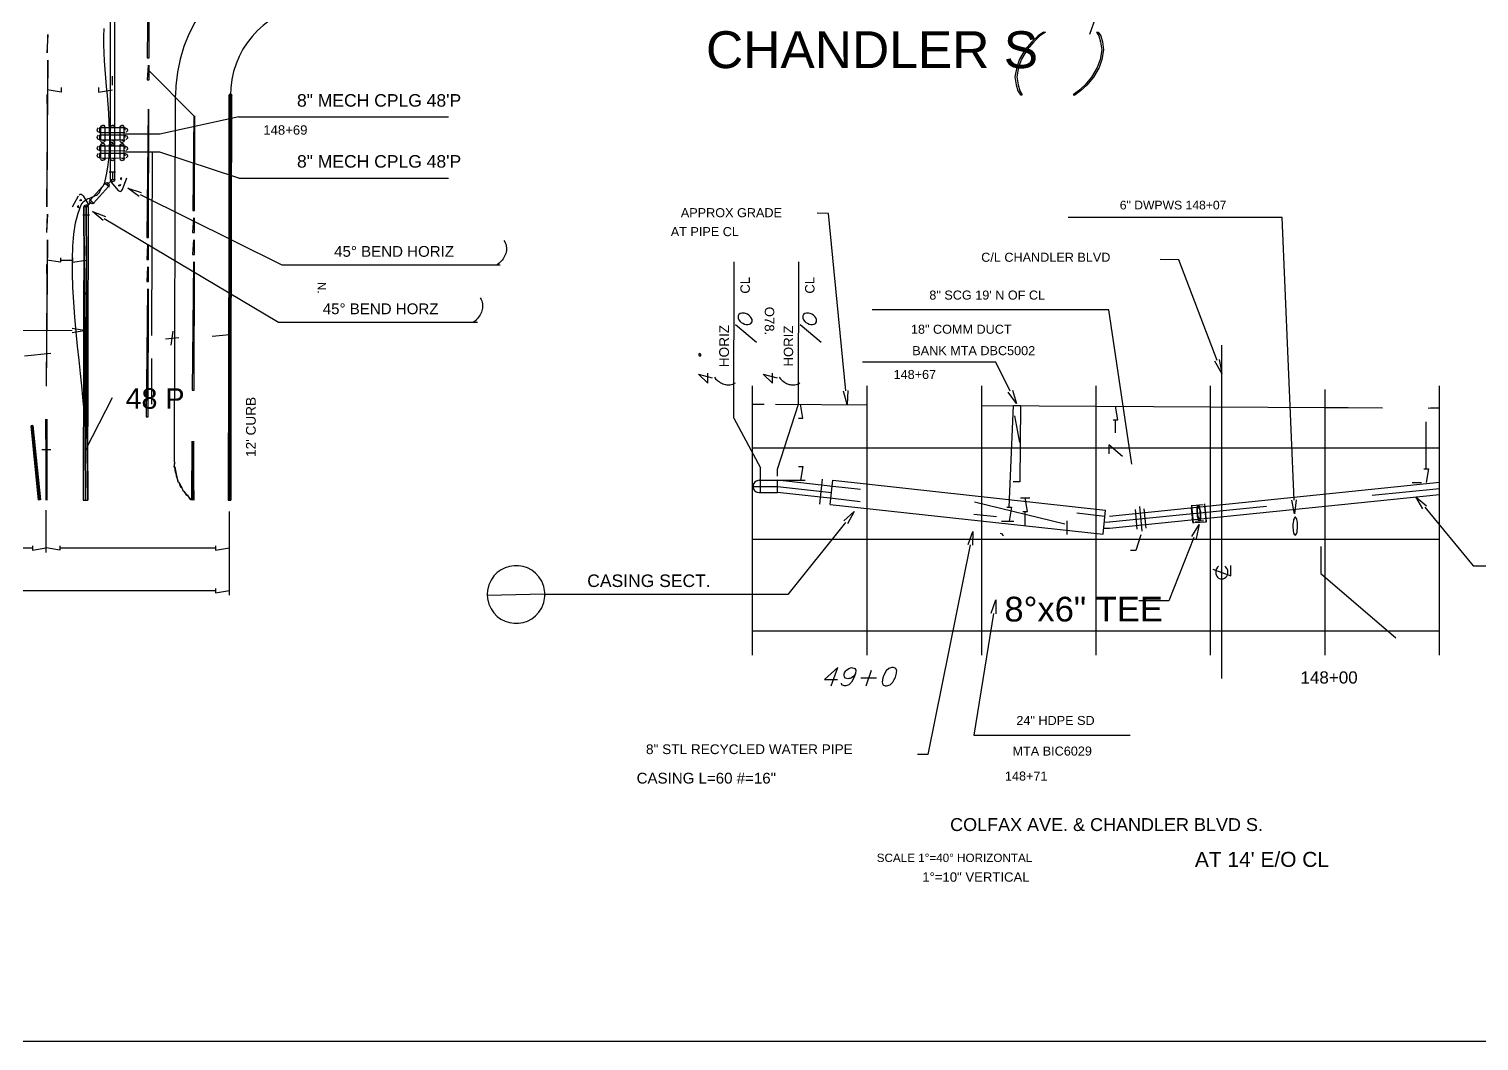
# Model space of a CAD drawing. Header units: feet. Extents: x 13 to 426, y 12 to 285.
# Drawn here: x 125.4 to 283.8, y 12.1 to 122.6 of the extents above; entities that cross this region are included whole.
import ezdxf
from ezdxf.enums import TextEntityAlignment as Align

# ---------------------------------------------------------------- set-up
doc = ezdxf.new("R2010")
doc.units = ezdxf.units.FT
for name, color, linetype in [('AGUA', 4, 'CONTINUOUS'), ('DRENAJE', 3, 'CONTINUOUS'), ('EJE_VIA', 7, 'CONTINUOUS'), ('GAS', 30, 'CONTINUOUS'), ('TEXTO', 7, 'CONTINUOUS')]:
    doc.layers.add(name, color=color, linetype=linetype)
doc.styles.add('CAD_TEXT', font='Arial')

msp = doc.modelspace()

# ---------------------------------------------------------------- linework, layer by layer
at = {"layer": 'AGUA'}
for points in [[(131.42, 81.29), (131.32, 82.39), (131.2, 83.63), (131.05, 84.99), (130.89, 86.44), (130.73, 87.96), (130.58, 89.54), (130.43, 91.15), (130.31, 92.76), (130.22, 94.37), (130.17, 95.94), (130.16, 97.45), (130.21, 98.88), (130.33, 100.22), (130.51, 101.43), (130.78, 102.51), (131.13, 103.41), (131.22, 103.57), (131.33, 103.7), (131.46, 103.82), (131.6, 103.92), (131.74, 104.01), (131.9, 104.09), (132.06, 104.15), (132.22, 104.22), (132.37, 104.28), (132.53, 104.34), (132.67, 104.41), (132.8, 104.48), (132.92, 104.55), (133.03, 104.64), (133.11, 104.75), (133.17, 104.87), (133.24, 105.02), (133.31, 105.16), (133.39, 105.29), (133.47, 105.42), (133.55, 105.55), (133.63, 105.69), (133.7, 105.85), (133.75, 106.03), (133.94, 106.88), (134.08, 107.76), (134.17, 108.66), (134.22, 109.59), (134.24, 110.53), (134.22, 111.48), (134.18, 112.45), (134.13, 113.42), (134.06, 114.39), (133.98, 115.36), (133.89, 116.32), (133.81, 117.27), (133.74, 118.2), (133.67, 119.12), (133.63, 120.01), (133.6, 120.88), (133.6, 121.78), (133.62, 122.68)], [(263.55, 71.15), (262.25, 102.03), (238.9, 102.03)], [(130.15, 89.67), (79.3, 89.63), (67.75, 89.63)], [(228.2, 66.27), (223.58, 43.37), (222.43, 43.37)]]:
    msp.add_lwpolyline(points, dxfattribs=at)
at = {"layer": 'DRENAJE'}
msp.add_lwpolyline([(230.75, 58.77), (228.6, 45.47), (245.67, 45.47)], dxfattribs=at)
at = {"layer": 'EJE_VIA'}
for p, q in [((241.25, 122.05), (241.88, 123.8)), ((134.53, 116.47), (134.53, 117.47)), ((138.43, 118.15), (143.42, 113.13)), ((127.42, 114.48), (127.42, 115.47)), ((141.3, 75.33), (141.42, 115.38)), ((148.32, 113), (171.22, 113)), ((138.85, 89.12), (138.9, 109.12)), ((134.17, 107.02), (134.88, 107.02)), ((135.65, 105.08), (136.1, 106.37)), ((148.32, 106.33), (171.22, 106.33)), ((133.68, 105.83), (134.2, 105.32)), ((134.35, 105.9), (135.15, 104.98)), ((130.17, 103.2), (130.82, 104.4)), ((131.35, 104.4), (131.97, 103.38)), ((132.02, 104.02), (132.53, 103.52)), ((131.32, 102.33), (132.03, 102.33)), ((131.67, 97.88), (131.67, 98.88)), ((127.37, 95.9), (127.37, 96.88)), ((128.87, 97.38), (130.17, 97.38)), ((202.38, 80.1), (202.42, 97.17)), ((209.45, 81.63), (209.47, 97.17)), ((202.57, 90.32), (204.87, 88.42)), ((209.63, 90.32), (211.92, 88.42)), ((140.32, 88.77), (141.8, 88.93)), ((140.93, 88.08), (141.17, 89.62)), ((145.42, 89.05), (147.35, 89.25)), ((124.95, 86.92), (127.82, 87.22)), ((255.67, 51.68), (255.68, 88.08)), ((138.83, 81.62), (138.83, 86.62)), ((198.53, 84.92), (200.03, 84.52)), ((205.6, 84.92), (207.1, 84.52)), ((131.62, 76.68), (134.53, 82.38)), ((204.43, 54.22), (204.43, 83.63)), ((216.93, 54.22), (216.93, 83.63)), ((229.45, 54.22), (229.45, 83.63)), ((241.95, 54.22), (241.95, 83.63)), ((254.45, 54.22), (254.45, 83.63)), ((266.95, 54.22), (266.95, 83.22)), ((279.45, 54.22), (279.45, 83.63)), ((204.43, 81.65), (205.68, 81.65)), ((206.93, 81.63), (216.95, 81.58)), ((229.45, 81.5), (273.2, 81.23)), ((232.45, 70.37), (232.92, 81.48)), ((232.92, 81.48), (233.67, 81.48)), ((266.95, 81.28), (269.45, 81.27)), ((278.2, 81.22), (279.45, 81.2)), ((278.47, 81.22), (279.47, 81.22)), ((202.38, 80.1), (205.3, 74.68)), ((233.02, 80.35), (233.57, 77.45)), ((244.07, 78.52), (244.07, 79.93)), ((277.97, 74.58), (277.97, 79.72)), ((126.82, 76.67), (127.82, 76.67)), ((204.43, 76.88), (279.45, 76.88)), ((205.28, 71.98), (205.3, 74.68)), ((205.15, 73.32), (210.18, 73.32)), ((207.15, 71.98), (207.15, 73.32)), ((211.78, 70.72), (212.05, 73.45)), ((212.92, 70.67), (213.18, 73.32)), ((213.18, 73.32), (242.97, 70.07)), ((243.4, 69.42), (279.45, 73.1)), ((276.47, 73.08), (277.47, 73.08)), ((204.48, 72.65), (207.15, 72.65)), ((205.15, 71.98), (207.15, 71.98)), ((207.15, 72.65), (213.05, 71.98)), ((233.7, 71.4), (234.7, 71.4)), ((243.4, 68.1), (279.45, 71.77)), ((272.08, 71.68), (279.45, 72.43)), ((127.3, 65.43), (127.3, 70.05)), ((147.3, 60.77), (147.3, 69.93)), ((212.92, 70.67), (242.7, 67.43)), ((228.67, 70.97), (238.53, 68.55)), ((234.2, 68.4), (234.2, 69.9)), ((239.85, 69.75), (242.9, 69.42)), ((242.7, 67.43), (242.97, 70.07)), ((243.4, 68.77), (260.53, 70.5)), ((246.22, 70.13), (246.4, 68)), ((246.67, 70.47), (246.92, 67.75)), ((247.17, 70.22), (247.37, 68.08)), ((252.35, 70.62), (252.53, 68.65)), ((252.48, 70.57), (253.65, 70.67)), ((253.78, 70.75), (253.97, 68.8)), ((228.6, 69.63), (231.08, 69.37)), ((231.63, 68.87), (232.95, 68.87)), ((238.77, 67.4), (238.77, 68.9)), ((242.77, 68.1), (243.4, 68.1)), ((242.83, 68.75), (243.38, 68.77)), ((252.67, 68.72), (253.97, 68.78)), ((252.8, 68.85), (253.68, 68.93)), ((204.43, 66.88), (279.45, 66.88)), ((108.8, 65.93), (125.8, 65.93)), ((128.8, 65.93), (145.8, 65.93)), ((147.3, 62.03), (147.3, 66.43)), ((108.8, 61.27), (145.8, 61.27)), ((204.43, 56.88), (279.45, 56.88)), ((213, 50.88), (213.73, 52.88)), ((216.82, 50.88), (217.43, 52.6)), ((216.27, 51.73), (217.98, 51.73)), ((12.6, 12.08), (426.22, 12.08))]:
    msp.add_line(p, q, dxfattribs=at)
for points in [[(134.53, 106.17), (134.78, 106.17), (134.83, 186.42), (134.33, 186.42), (134.28, 106.17)], [(134.53, 106.17), (134.78, 106.17), (134.83, 186.42), (134.33, 186.42), (134.28, 106.17), (134.53, 106.17)], [(138.47, 133.47), (138.33, 119.45), (138.53, 119.45), (138.57, 133.47)], [(157.47, 131.35), (156.45, 131.32), (154.97, 131.16), (153.53, 130.87), (152.14, 130.45), (150.8, 129.92), (149.52, 129.26), (148.32, 128.51), (147.19, 127.64), (146.14, 126.69), (145.18, 125.65), (144.31, 124.52), (143.55, 123.32), (142.89, 122.05), (142.34, 120.71), (141.92, 119.32), (141.63, 117.88), (141.47, 116.4), (141.42, 115.38)], [(157.45, 125.35), (156.62, 125.32), (155.72, 125.2), (154.85, 125.01), (154.01, 124.75), (153.2, 124.41), (152.42, 124.01), (151.69, 123.54), (151.01, 123.01), (150.37, 122.43), (149.79, 121.8), (149.26, 121.11), (148.79, 120.39), (148.38, 119.62), (148.04, 118.81), (147.77, 117.97), (147.58, 117.1), (147.47, 116.2), (147.42, 115.38)], [(127.43, 120), (127.48, 122), (127.38, 120)], [(127.43, 120), (127.48, 122), (127.38, 120)], [(236.18, 122.28), (235.6, 121.87), (234.93, 121.22), (234.18, 120.37), (233.58, 119.3), (233.27, 118.43), (233.08, 117.37), (233.2, 116.5), (233.4, 115.87), (233.67, 115.43), (233.88, 115.43)], [(236.18, 122.28), (236.4, 122.28), (235.8, 121.87), (235.15, 121.22), (234.4, 120.37), (233.8, 119.3), (233.48, 118.43), (233.3, 117.37), (233.42, 116.5), (233.62, 115.87), (233.88, 115.43)], [(241.97, 122.27), (242.23, 121.85), (242.43, 121.2), (242.55, 120.35), (242.37, 119.27), (242.05, 118.42), (241.45, 117.35), (240.7, 116.48), (240.03, 115.85), (239.45, 115.42), (239.67, 115.42)], [(241.97, 122.27), (242.18, 122.27), (242.45, 121.85), (242.65, 121.2), (242.75, 120.35), (242.58, 119.27), (242.27, 118.42), (241.67, 117.35), (240.92, 116.48), (240.25, 115.85), (239.67, 115.42)], [(127.4, 103.2), (127.48, 119.2), (127.35, 103.2)], [(138.43, 118.65), (138.33, 117.05), (138.53, 117.05), (138.53, 118.65)], [(138.43, 118.65), (138.33, 117.05), (138.53, 117.05), (138.53, 118.65)], [(128.92, 116.22), (128.92, 115.72), (127.42, 115.97)], [(133.03, 116.22), (133.03, 115.72), (134.53, 115.97)], [(147.17, 71.15), (147.32, 71.15), (147.27, 115.38)], [(147.42, 115.38), (147.27, 115.38), (147.17, 71.15), (147.47, 71.15), (147.57, 115.38), (147.42, 115.38)], [(147.27, 115.38), (147.35, 115.52), (147.5, 115.52), (147.57, 115.38)], [(147.27, 115.38), (147.47, 71.15), (147.42, 115.38)], [(147.27, 115.38), (147.32, 71.15), (147.47, 71.15)], [(147.42, 115.38), (147.47, 71.15), (147.57, 115.38)], [(148.32, 113), (139.72, 111.13), (135.97, 111.13)], [(138.42, 113.85), (138.28, 99.85), (138.48, 99.85), (138.52, 113.85)], [(143.42, 113.13), (143.3, 102.78), (143.5, 102.78), (143.52, 113.13)], [(133.13, 111.32), (132.95, 111.38), (132.88, 111.57), (132.9, 111.67), (133.03, 111.8)], [(133.13, 110.52), (132.95, 110.58), (132.88, 110.77), (132.9, 110.87), (133.03, 111)], [(135.93, 111.57), (135.93, 111.82), (133.13, 111.82), (133.13, 111.32), (135.93, 111.32)], [(135.93, 110.77), (135.93, 111.02), (133.13, 111.02), (133.13, 110.52), (135.93, 110.52)], [(133.23, 111.87), (133.3, 112.05), (133.48, 112.12), (133.58, 112.1), (133.72, 111.97)], [(133.48, 110.47), (133.73, 110.47), (133.73, 111.87), (133.23, 111.87), (133.23, 110.47)], [(134.28, 111.87), (134.35, 112.05), (134.53, 112.12), (134.63, 112.1), (134.77, 111.97)], [(134.53, 110.47), (134.78, 110.47), (134.78, 111.87), (134.28, 111.87), (134.28, 110.47)], [(135.33, 111.87), (135.4, 112.05), (135.58, 112.12), (135.68, 112.1), (135.82, 111.97)], [(135.58, 110.47), (135.83, 110.47), (135.83, 111.87), (135.33, 111.87), (135.33, 110.47)], [(135.93, 111.82), (136.12, 111.75), (136.18, 111.57), (136.17, 111.47), (136.03, 111.33)], [(135.93, 111.02), (136.12, 110.95), (136.18, 110.77), (136.17, 110.67), (136.03, 110.53)], [(133.13, 109.33), (132.95, 109.4), (132.88, 109.58), (132.9, 109.68), (133.03, 109.82)], [(135.93, 109.57), (135.93, 109.82), (133.13, 109.83), (133.13, 109.33), (135.93, 109.32)], [(133.23, 109.88), (133.3, 110.07), (133.48, 110.13), (133.58, 110.12), (133.72, 109.98)], [(133.48, 108.48), (133.73, 108.48), (133.73, 109.88), (133.23, 109.88), (133.23, 108.48)], [(133.73, 110.47), (133.67, 110.28), (133.48, 110.22), (133.38, 110.23), (133.25, 110.37)], [(134.28, 109.87), (134.35, 110.05), (134.53, 110.12), (134.63, 110.1), (134.77, 109.97)], [(134.53, 108.47), (134.78, 108.47), (134.78, 109.87), (134.28, 109.87), (134.28, 108.47)], [(134.78, 110.47), (134.72, 110.28), (134.53, 110.22), (134.43, 110.23), (134.3, 110.37)], [(135.33, 109.87), (135.4, 110.05), (135.58, 110.12), (135.68, 110.1), (135.82, 109.97)], [(135.58, 108.47), (135.83, 108.47), (135.83, 109.87), (135.33, 109.87), (135.33, 108.47)], [(135.83, 110.47), (135.77, 110.28), (135.58, 110.22), (135.48, 110.23), (135.35, 110.37)], [(135.93, 109.82), (136.12, 109.75), (136.18, 109.57), (136.17, 109.47), (136.03, 109.33)], [(133.13, 108.53), (132.95, 108.6), (132.88, 108.78), (132.9, 108.88), (133.03, 109.02)], [(135.93, 108.77), (135.93, 109.02), (133.13, 109.03), (133.13, 108.53), (135.93, 108.52)], [(133.73, 108.48), (133.67, 108.3), (133.48, 108.23), (133.38, 108.25), (133.25, 108.38)], [(134.78, 108.47), (134.72, 108.28), (134.53, 108.22), (134.43, 108.23), (134.3, 108.37)], [(135.83, 108.47), (135.77, 108.28), (135.58, 108.22), (135.48, 108.23), (135.35, 108.37)], [(135.93, 109.02), (136.12, 108.95), (136.18, 108.77), (136.17, 108.67), (136.03, 108.53)], [(148.32, 106.33), (139.7, 109.15), (135.97, 109.15)], [(134.53, 107.02), (134.53, 106.17), (133.93, 105.58)], [(134.78, 106.17), (134.72, 105.98), (134.53, 105.92), (134.43, 105.93), (134.3, 106.07)], [(135.47, 106.12), (135.57, 106.32), (135.42, 106.33), (135.47, 106.12)], [(131.35, 104.4), (131.13, 104.55), (131.02, 104.55), (130.9, 104.48)], [(132.28, 103.77), (132.47, 103.6), (134.12, 105.42), (133.75, 105.75), (132.1, 103.93)], [(133.75, 105.75), (133.92, 105.83), (134.1, 105.77), (134.18, 105.6), (134.12, 105.42)], [(135.15, 104.98), (135.37, 104.88), (135.48, 104.9), (135.65, 105.08)], [(135.2, 105.53), (135.42, 105.62), (135.35, 105.43), (135.2, 105.53)], [(137.47, 104.32), (136.23, 105.22), (137.68, 104.77)], [(137.58, 104.55), (153.03, 96.85), (176.87, 96.85)], [(130.83, 103.35), (130.7, 103.17), (130.85, 103.13), (130.83, 103.35)], [(131.18, 103.87), (130.97, 103.83), (131.07, 104), (131.18, 103.87)], [(131.6, 71.15), (131.43, 103.17), (131.35, 71.15)], [(131.6, 71.15), (131.85, 71.15), (131.93, 103.17), (131.43, 103.17), (131.35, 71.15), (131.6, 71.15)], [(131.43, 103.17), (131.5, 103.35), (131.68, 103.42), (131.78, 103.4), (131.92, 103.27)], [(131.85, 71.15), (131.43, 103.17), (131.6, 71.15)], [(131.85, 71.15), (131.68, 103.17), (131.43, 103.17)], [(132.28, 103.77), (131.68, 103.17), (131.68, 102.33)], [(131.93, 103.17), (131.68, 103.17), (131.85, 71.15)], [(132.47, 103.6), (132.3, 103.52), (132.12, 103.58), (132.03, 103.75), (132.1, 103.93)], [(127.38, 100.4), (127.43, 102.4), (127.33, 100.4)], [(127.38, 100.4), (127.43, 102.4), (127.33, 100.4)], [(133.52, 101.68), (132.37, 102.67), (133.78, 102.12)], [(133.65, 101.9), (152.68, 90.58), (174.4, 90.58)], [(143.38, 101.98), (143.28, 100.38), (143.48, 100.38), (143.48, 101.98)], [(143.38, 101.98), (143.28, 100.38), (143.48, 100.38), (143.48, 101.98)], [(214.6, 83.1), (212.72, 102.45), (211.5, 102.48)], [(127.35, 83.6), (127.43, 99.6), (127.3, 83.6)], [(138.38, 99.05), (138.28, 97.45), (138.48, 97.45), (138.48, 99.05)], [(138.38, 99.05), (138.28, 97.45), (138.48, 97.45), (138.48, 99.05)], [(143.38, 99.58), (143.28, 97.98), (143.48, 97.98), (143.48, 99.58)], [(143.38, 99.58), (143.28, 97.98), (143.48, 97.98), (143.48, 99.58)], [(177.27, 99.52), (177.38, 99.35), (177.46, 99.2), (177.51, 99.04), (177.54, 98.88), (177.56, 98.72), (177.56, 98.56), (177.55, 98.41), (177.52, 98.25), (177.48, 98.09), (177.42, 97.94), (177.35, 97.79), (177.28, 97.65), (177.19, 97.51), (177.09, 97.38), (176.99, 97.25), (176.88, 97.13), (176.77, 97.02), (176.55, 96.85)], [(128.87, 97.63), (128.87, 97.13), (127.37, 97.38)], [(130.17, 97.63), (130.17, 97.13), (131.67, 97.38)], [(138.38, 96.65), (138.28, 95.05), (138.48, 95.05), (138.48, 96.65)], [(138.38, 96.65), (138.28, 95.05), (138.48, 95.05), (138.48, 96.65)], [(143.38, 97.18), (143.25, 83.18), (143.45, 83.18), (143.48, 97.18)], [(255.15, 86.42), (250.98, 97.4), (248.95, 97.45)], [(138.37, 94.25), (138.23, 80.25), (138.43, 80.25), (138.47, 94.25)], [(174.67, 93.25), (174.8, 93.08), (174.87, 92.92), (174.91, 92.76), (174.94, 92.6), (174.96, 92.44), (174.96, 92.28), (174.95, 92.13), (174.92, 91.97), (174.88, 91.82), (174.82, 91.68), (174.76, 91.53), (174.68, 91.39), (174.59, 91.25), (174.5, 91.12), (174.4, 90.99), (174.28, 90.87), (174.17, 90.75), (173.95, 90.58)], [(202.87, 91.02), (202.93, 90.85), (203.07, 90.68), (203.2, 90.57), (203.37, 90.47), (203.55, 90.39), (203.74, 90.34), (203.92, 90.33), (204.1, 90.37), (204.25, 90.46), (204.37, 90.62), (204.37, 90.9), (204.28, 91.07), (204.18, 91.21), (204.03, 91.34), (203.86, 91.45), (203.66, 91.53), (203.56, 91.56), (203.46, 91.58), (203.27, 91.58), (203.09, 91.54), (202.93, 91.43), (202.87, 91.3), (202.87, 91.02)], [(209.92, 91.02), (209.98, 90.85), (210.13, 90.68), (210.26, 90.57), (210.42, 90.47), (210.61, 90.39), (210.8, 90.34), (210.98, 90.33), (211.16, 90.37), (211.3, 90.46), (211.42, 90.62), (211.42, 90.9), (211.35, 91.07), (211.23, 91.21), (211.08, 91.34), (210.91, 91.45), (210.72, 91.53), (210.53, 91.58), (210.33, 91.58), (210.15, 91.54), (209.98, 91.43), (209.92, 91.3), (209.92, 91.02)], [(130.15, 89.92), (131.65, 89.67), (130.15, 89.42)], [(198.68, 87.17), (198.55, 87.13), (198.55, 86.98), (198.68, 86.88), (198.8, 86.92), (198.8, 87.07), (198.68, 87.17)], [(232.57, 83.07), (230.98, 86.23), (216.42, 86.23)], [(255.38, 86.5), (255.68, 85), (254.92, 86.32)], [(198.53, 84.92), (199.53, 83.93), (199.53, 85.02)], [(200.27, 84.6), (200.4, 84.42), (200.6, 84.23), (200.71, 84.14), (200.82, 84.06), (200.94, 83.98), (201.07, 83.92), (201.19, 83.86), (201.32, 83.81), (201.46, 83.77), (201.59, 83.75), (201.73, 83.73), (201.86, 83.73), (202, 83.75), (202.14, 83.78), (202.27, 83.82), (202.4, 83.88), (202.55, 83.98)], [(205.6, 84.92), (206.6, 83.93), (206.6, 85.02)], [(207.32, 84.6), (207.47, 84.42), (207.57, 84.32), (207.68, 84.22), (207.79, 84.13), (207.9, 84.05), (208.02, 83.97), (208.14, 83.91), (208.26, 83.85), (208.39, 83.8), (208.52, 83.77), (208.65, 83.74), (208.78, 83.73), (208.91, 83.73), (209.05, 83.75), (209.19, 83.78), (209.33, 83.82), (209.47, 83.88), (209.6, 83.98)], [(214.85, 83.12), (214.75, 81.6), (214.35, 83.07)], [(232.8, 83.17), (233.25, 81.72), (232.35, 82.95)], [(207.15, 73.77), (207.15, 74.53), (209.45, 81.63)], [(209.43, 80.12), (209.93, 80.12), (209.68, 81.62)], [(233.67, 81.48), (233.62, 73.15), (232.87, 73.15)], [(243.82, 79.93), (244.32, 79.93), (244.07, 81.43)], [(126.58, 71.15), (125.85, 79.3), (125.65, 79.27), (126.48, 71.15)], [(126.68, 71.17), (125.75, 79.28), (125.65, 79.27)], [(126.48, 71.15), (125.65, 79.27), (126.58, 71.15)], [(126.68, 71.17), (125.65, 79.27), (126.58, 71.15)], [(125.85, 79.3), (126.68, 71.17)], [(127.32, 71.15), (127.28, 80), (127.27, 71.15)], [(127.37, 71.15), (127.28, 80), (127.32, 71.15)], [(127.37, 71.15), (127.33, 80)], [(127.38, 80), (127.37, 71.15)], [(143.22, 71.15), (143.23, 77.58)], [(143.23, 77.58), (143.42, 71.15), (143.33, 77.58)], [(143.23, 77.58), (143.32, 71.15)], [(143.33, 77.58), (143.42, 71.15), (143.43, 77.58)], [(244.82, 75.93), (243.32, 77.2), (243.32, 76.2)], [(141.3, 75.35), (141.28, 74.77), (141.35, 75.35)], [(141.3, 75.35), (141.28, 74.77), (141.35, 75.35)], [(141.33, 74.77), (141.38, 74.18), (141.48, 74.22), (141.38, 74.78)], [(209.43, 74.82), (209.93, 74.82), (209.68, 73.32)], [(277.72, 74.58), (278.22, 74.58), (277.97, 73.08)], [(141.43, 74.2), (141.52, 73.63), (141.62, 73.67), (141.48, 74.22)], [(141.57, 73.65), (141.72, 73.1), (141.62, 73.67)], [(141.77, 73.12), (141.98, 72.58), (142.08, 72.62), (141.82, 73.13)], [(205.15, 73.32), (204.95, 73.28), (204.84, 73.23), (204.67, 73.1), (204.55, 72.93), (204.49, 72.74), (204.49, 72.54), (204.55, 72.36), (204.66, 72.19), (204.84, 72.06), (204.95, 72.02), (205.15, 71.98)], [(216.23, 72.32), (213.18, 72.65), (207.15, 73.32)], [(142.03, 72.6), (142.28, 72.08), (142.08, 72.63)], [(142.33, 72.12), (142.67, 71.65), (142.37, 72.15)], [(142.33, 72.12), (142.67, 71.65), (142.37, 72.15)], [(142.7, 71.68), (143.07, 71.23), (142.73, 71.72)], [(143.07, 71.23), (143.28, 71.18), (143.1, 71.27)], [(216.17, 70.98), (213.18, 71.32), (207.15, 71.98)], [(233.95, 69.9), (234.45, 69.9), (234.2, 71.4)], [(277.62, 70.22), (276.87, 71.53), (278, 70.53)], [(214.4, 68.88), (215.53, 69.9), (214.78, 68.57)], [(232.2, 70.37), (232.7, 70.37), (232.45, 68.87)], [(252.53, 68.65), (252.52, 68.85), (252.37, 70.35)], [(252.95, 70.35), (252.93, 70.22), (252.93, 70.09), (252.94, 69.92), (252.95, 69.72), (252.96, 69.62), (252.97, 69.51), (252.99, 69.41), (253.01, 69.3), (253.06, 69.12), (253.13, 68.98), (253.27, 68.9), (253.33, 69.02), (253.36, 69.14), (253.37, 69.26), (253.38, 69.39), (253.39, 69.51), (253.38, 69.63), (253.38, 69.75), (253.37, 69.87), (253.35, 70), (253.28, 70.3), (253.25, 70.41), (253.2, 70.52), (253.09, 70.62), (252.97, 70.45), (252.95, 70.35)], [(253, 70.22), (252.98, 70.12), (252.98, 69.75), (253, 69.63), (253.02, 69.5), (253.08, 69.3), (253.13, 69.15), (253.23, 69.1), (253.32, 69.25), (253.33, 69.35), (253.33, 69.45), (253.34, 69.58), (253.33, 69.69), (253.32, 69.8), (253.31, 69.91), (253.29, 70.02), (253.22, 70.27), (253.17, 70.38), (253.03, 70.37), (253, 70.22)], [(253.97, 68.8), (253.95, 68.98), (253.82, 70.48)], [(263.8, 71.17), (263.62, 69.67), (263.3, 71.15)], [(277.82, 70.38), (283.1, 63.98), (285.6, 63.98)], [(214.58, 68.72), (208.28, 60.85), (181.8, 60.85)], [(252.4, 67.17), (253.18, 68.48), (252.87, 66.98)], [(263.5, 69.02), (263.48, 68.87), (263.45, 68.7), (263.43, 68.52), (263.43, 68.13), (263.45, 67.95), (263.47, 67.78), (263.5, 67.63), (263.53, 67.5), (263.57, 67.4), (263.72, 67.32), (263.8, 67.42), (263.85, 67.53), (263.88, 67.67), (263.9, 67.82), (263.91, 67.93), (263.92, 68.05), (263.93, 68.16), (263.93, 68.27), (263.94, 68.39), (263.93, 68.5), (263.93, 68.62), (263.92, 68.73), (263.88, 68.9), (263.85, 69.05), (263.82, 69.15), (263.73, 69.28), (263.63, 69.28), (263.55, 69.13), (263.5, 69.02)], [(227.97, 66.32), (228.5, 67.73), (228.45, 66.22)], [(231.45, 67.55), (231.6, 67.5), (231.73, 67.38), (231.82, 67.28)], [(246.83, 67.38), (246.28, 65.65), (245.68, 65.65)], [(252.63, 67.08), (249.88, 60.17), (246.6, 60.17)], [(125.8, 66.18), (125.8, 65.68), (127.3, 65.93)], [(128.8, 66.18), (128.8, 65.68), (127.3, 65.93)], [(145.8, 66.18), (145.8, 65.68), (147.3, 65.93)], [(266.47, 66.08), (266.47, 63.15), (274.68, 56.13)], [(181.77, 60.85), (181.73, 61.3), (181.65, 61.73), (181.41, 62.3), (181.1, 62.78), (180.74, 63.18), (180.32, 63.51), (179.87, 63.75), (179.39, 63.91), (178.89, 63.99), (178.39, 63.99), (177.9, 63.92), (177.42, 63.77), (176.97, 63.54), (176.55, 63.24), (176.19, 62.87), (175.88, 62.42), (175.64, 61.89), (175.48, 61.3), (175.45, 60.85), (175.48, 60.4), (175.64, 59.8), (175.88, 59.28), (176.18, 58.83), (176.55, 58.46), (176.96, 58.15), (177.42, 57.93), (177.9, 57.78), (178.39, 57.7), (178.89, 57.7), (179.39, 57.79), (179.87, 57.95), (180.32, 58.19), (180.74, 58.51), (181.1, 58.91), (181.41, 59.4), (181.65, 59.97), (181.73, 60.4), (181.77, 60.85)], [(254.67, 63.62), (256.67, 62.9), (256.67, 64.03)], [(255.32, 63.95), (255.2, 63.85), (255.07, 63.67), (255.03, 63.53), (255, 63.39), (255, 63.25), (255.01, 63.11), (255.05, 62.98), (255.11, 62.85), (255.2, 62.74), (255.32, 62.65), (255.5, 62.55), (255.82, 62.55), (255.97, 62.63), (256.1, 62.74), (256.21, 62.86), (256.28, 63.01), (256.33, 63.17), (256.34, 63.33), (256.31, 63.5), (256.25, 63.67), (256.12, 63.85), (256, 63.95)], [(145.8, 61.52), (145.8, 61.02), (147.3, 61.27)], [(175.45, 60.93), (175.45, 60.77), (181.73, 60.93)], [(175.45, 60.77), (181.73, 60.93), (181.73, 60.75)], [(230.5, 58.82), (230.98, 60.25), (231, 58.73)], [(213.73, 52.88), (212.3, 51.55), (213.72, 51.55)], [(215.68, 52.22), (215.48, 51.93), (215.22, 51.73), (215.08, 51.68), (214.95, 51.66), (214.83, 51.65), (214.73, 51.66), (214.57, 51.72), (214.47, 51.84), (214.42, 52), (214.44, 52.19), (214.48, 52.29), (214.53, 52.39), (214.6, 52.5), (214.68, 52.6), (214.93, 52.78), (215.25, 52.88), (215.6, 52.78), (215.72, 52.6), (215.68, 52.22), (215.5, 51.73), (215.23, 51.27), (214.95, 50.98), (214.62, 50.88), (214.43, 50.88), (214.18, 50.98), (214.15, 51.17)], [(219.63, 52.88), (219.32, 52.78), (219.02, 52.5), (218.75, 52.03), (218.65, 51.73), (218.57, 51.27), (218.67, 50.98), (218.92, 50.88), (219.06, 50.88), (219.2, 50.9), (219.32, 50.94), (219.44, 51), (219.55, 51.08), (219.74, 51.29), (219.82, 51.42), (219.9, 51.55), (219.96, 51.68), (220.02, 51.83), (220.06, 51.97), (220.1, 52.11), (220.13, 52.25), (220.15, 52.38), (220.17, 52.5), (220.08, 52.78), (219.83, 52.88), (219.63, 52.88)]]:
    msp.add_lwpolyline(points, dxfattribs=at)
at = {"layer": 'GAS'}
msp.add_lwpolyline([(245.83, 75.07), (243.32, 91.93), (217.5, 91.93)], dxfattribs=at)

# ---------------------------------------------------------------- texts
at = {"layer": 'TEXTO', "style": 'CAD_TEXT'}
for s, height, p in [('CHANDLER S', 4.028, (217.48, 120.35)), ('8" MECH CPLG 48\'P', 1.3679, (163.65, 114.81)), ('148+69', 1.026, (153.42, 111.58)), ('8" MECH CPLG 48\'P', 1.3679, (163.65, 108.15)), ('APPROX GRADE', 0.9879, (202.12, 102.55)), ('6" DWPWS 148+07', 0.9499, (250.35, 103.38)), ('AT PIPE CL', 0.988, (199.22, 100.48)), ('45° BEND HORIZ', 1.1779, (165.29, 98.32)), ('C/L CHANDLER BLVD', 0.9879, (236.45, 97.68)), ('8" SCG 19\' N OF CL', 0.9879, (230.05, 93.55)), ('45° BEND HORZ', 1.1779, (163.82, 92.05)), ('18" COMM DUCT', 0.9879, (227.22, 89.82)), ('BANK MTA DBC5002', 0.9879, (228.58, 87.48)), ('148+67', 0.988, (222.15, 84.88)), ('48 P', 2.242, (139.19, 82.25)), ('CASING SECT.', 1.3679, (193.12, 62.35)), ('8°x6" TEE', 2.698, (240.58, 59.25)), ('148+00', 1.33, (267.38, 51.79)), ('24" HDPE SD', 0.9879, (237.51, 47.09)), ('8" STL RECYCLED WATER PIPE', 1.0639, (204.08, 43.95)), ('MTA BIC6029', 0.9879, (237.15, 43.75)), ('CASING L=60 #=16"', 1.1779, (199.38, 40.79)), ('148+71', 0.988, (234.31, 41.02)), ('COLFAX AVE. & CHANDLER BLVD S.', 1.4059, (243.08, 35.72)), ('SCALE 1°=40° HORIZONTAL', 0.9119, (226.48, 32.09)), ("AT 14' E/O CL", 1.6339, (260.05, 31.92)), ('1°=10" VERTICAL', 1.0259, (228.82, 29.99))]:
    msp.add_text(s, height=height, dxfattribs=at).set_placement(p, align=Align.MIDDLE_CENTER)
for s, height, rotation, p in [('CL', 1.026, 90, (203.62, 94.62)), ('CL', 1.026, 90, (210.68, 94.62)), ('N.', 0.912, 270, (157.39, 94.35)), ('O78.', 1.026, 270, (206.28, 90.72)), ('HORIZ', 1.064, 90, (201.32, 87.98)), ('HORIZ', 1.026, 90, (208.35, 87.98)), ("12' CURB", 1.064, 90, (149.65, 79.15))]:
    msp.add_text(s, height=height, rotation=rotation, dxfattribs=at).set_placement(p, align=Align.MIDDLE_CENTER)

doc.saveas('drawing.dxf')
